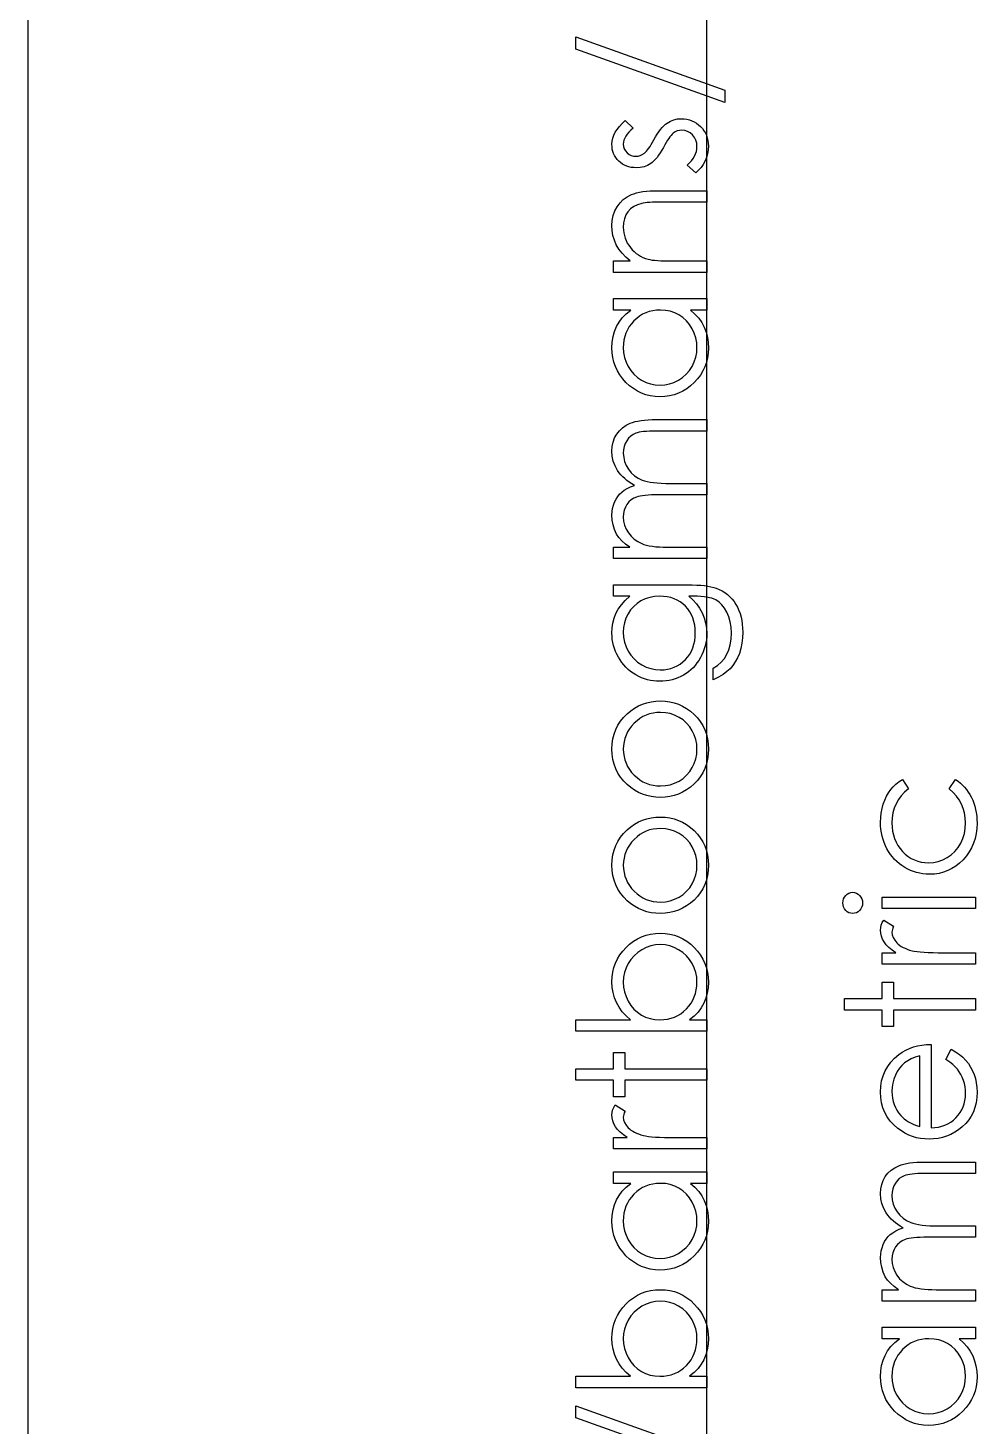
# Model space of a CAD drawing. Header units: millimetres. Extents: x -512 to -50, y 143 to 454.
# Drawn here: x -436.97 to -418.38, y 196.8 to 224.2 of the extents above; entities that cross this region are included whole.
import ezdxf

# ---------------------------------------------------------------- set-up
doc = ezdxf.new("R2010")
doc.units = ezdxf.units.MM

msp = doc.modelspace()

# ---------------------------------------------------------------- linework, layer by layer
at = {"color": 7, "linetype": 'Continuous', "lineweight": 25}
msp.add_line((-436.971, 335.946), (-436.971, 142.946), dxfattribs=at)
at = {"color": 7, "linetype": 'Continuous'}
msp.add_line((-423.672, 164.056), (-423.672, 293.248), dxfattribs=at)
at = {"color": 7, "linetype": 'Continuous', "flags": 128}
for points in [[(-426.236, 224.024), (-423.32, 222.978), (-423.32, 222.978), (-423.32, 222.742), (-423.32, 222.742), (-426.236, 223.787), (-426.236, 223.787), (-426.236, 224.024)], [(-425.271, 222.389), (-425.114, 222.237), (-425.114, 222.237), (-425.16, 222.197), (-425.199, 222.157), (-425.232, 222.117), (-425.259, 222.078), (-425.28, 222.038), (-425.295, 221.999), (-425.304, 221.96), (-425.307, 221.921), (-425.307, 221.921), (-425.302, 221.874), (-425.288, 221.831), (-425.265, 221.79), (-425.233, 221.754), (-425.195, 221.723), (-425.153, 221.701), (-425.108, 221.688), (-425.061, 221.684), (-425.061, 221.684), (-425.018, 221.688), (-424.976, 221.699), (-424.935, 221.719), (-424.895, 221.746), (-424.895, 221.746), (-424.875, 221.764), (-424.853, 221.786), (-424.831, 221.812), (-424.808, 221.842), (-424.784, 221.877), (-424.759, 221.916), (-424.733, 221.959), (-424.707, 222.007), (-424.707, 222.007), (-424.674, 222.065), (-424.641, 222.118), (-424.609, 222.167), (-424.576, 222.21), (-424.545, 222.249), (-424.513, 222.283), (-424.481, 222.312), (-424.45, 222.336), (-424.45, 222.336), (-424.386, 222.373), (-424.317, 222.4), (-424.245, 222.416), (-424.168, 222.421), (-424.168, 222.421), (-424.114, 222.419), (-424.062, 222.412), (-424.012, 222.4), (-423.964, 222.383), (-423.918, 222.361), (-423.874, 222.335), (-423.833, 222.304), (-423.794, 222.268), (-423.758, 222.228), (-423.727, 222.187), (-423.7, 222.143), (-423.679, 222.096), (-423.662, 222.047), (-423.65, 221.995), (-423.643, 221.942), (-423.64, 221.886), (-423.64, 221.886), (-423.644, 221.81), (-423.657, 221.736), (-423.677, 221.664), (-423.706, 221.594), (-423.742, 221.527), (-423.784, 221.467), (-423.833, 221.412), (-423.887, 221.363), (-423.887, 221.363), (-424.057, 221.512), (-424.057, 221.512), (-424.012, 221.555), (-423.973, 221.599), (-423.94, 221.643), (-423.913, 221.688), (-423.892, 221.733), (-423.876, 221.78), (-423.867, 221.827), (-423.864, 221.874), (-423.864, 221.874), (-423.87, 221.939), (-423.886, 221.998), (-423.914, 222.053), (-423.952, 222.103), (-423.998, 222.144), (-424.047, 222.173), (-424.101, 222.191), (-424.158, 222.197), (-424.158, 222.197), (-424.206, 222.193), (-424.251, 222.181), (-424.293, 222.162), (-424.333, 222.135), (-424.333, 222.135), (-424.352, 222.118), (-424.372, 222.095), (-424.394, 222.068), (-424.417, 222.035), (-424.441, 221.998), (-424.466, 221.956), (-424.493, 221.91), (-424.521, 221.858), (-424.521, 221.858), (-424.553, 221.803), (-424.584, 221.752), (-424.616, 221.705), (-424.647, 221.663), (-424.678, 221.626), (-424.709, 221.594), (-424.74, 221.566), (-424.77, 221.543), (-424.77, 221.543), (-424.834, 221.507), (-424.902, 221.481), (-424.975, 221.465), (-425.052, 221.46), (-425.052, 221.46), (-425.102, 221.462), (-425.151, 221.468), (-425.197, 221.478), (-425.241, 221.492), (-425.283, 221.511), (-425.322, 221.533), (-425.36, 221.56), (-425.395, 221.59), (-425.427, 221.624), (-425.455, 221.66), (-425.478, 221.698), (-425.497, 221.738), (-425.512, 221.781), (-425.523, 221.826), (-425.529, 221.872), (-425.531, 221.921), (-425.531, 221.921), (-425.527, 221.979), (-425.515, 222.037), (-425.495, 222.096), (-425.466, 222.155), (-425.429, 222.213), (-425.385, 222.271), (-425.332, 222.33), (-425.271, 222.389)], [(-425.499, 219.408), (-425.499, 219.633), (-425.499, 219.633), (-425.17, 219.633), (-425.17, 219.633), (-425.258, 219.706), (-425.333, 219.783), (-425.395, 219.864), (-425.445, 219.95), (-425.483, 220.038), (-425.51, 220.131), (-425.526, 220.228), (-425.531, 220.328), (-425.531, 220.328), (-425.525, 220.429), (-425.505, 220.524), (-425.473, 220.613), (-425.428, 220.696), (-425.372, 220.771), (-425.307, 220.837), (-425.233, 220.891), (-425.15, 220.934), (-425.103, 220.952), (-425.05, 220.968), (-424.991, 220.981), (-424.926, 220.992), (-424.855, 221), (-424.778, 221.006), (-424.694, 221.01), (-424.605, 221.011), (-424.605, 221.011), (-423.672, 221.011), (-423.672, 221.011), (-423.672, 220.786), (-423.672, 220.786), (-424.532, 220.786), (-424.532, 220.786), (-424.606, 220.786), (-424.674, 220.785), (-424.736, 220.783), (-424.791, 220.78), (-424.84, 220.776), (-424.882, 220.771), (-424.918, 220.766), (-424.947, 220.76), (-424.947, 220.76), (-425.031, 220.734), (-425.104, 220.699), (-425.166, 220.654), (-425.217, 220.599), (-425.256, 220.535), (-425.284, 220.462), (-425.301, 220.38), (-425.307, 220.289), (-425.307, 220.289), (-425.305, 220.235), (-425.298, 220.182), (-425.287, 220.13), (-425.272, 220.081), (-425.252, 220.032), (-425.229, 219.985), (-425.2, 219.94), (-425.168, 219.896), (-425.131, 219.854), (-425.094, 219.816), (-425.054, 219.782), (-425.012, 219.752), (-424.968, 219.725), (-424.922, 219.702), (-424.873, 219.683), (-424.823, 219.667), (-424.823, 219.667), (-424.786, 219.659), (-424.742, 219.652), (-424.691, 219.646), (-424.633, 219.641), (-424.569, 219.638), (-424.497, 219.635), (-424.418, 219.633), (-424.333, 219.633), (-424.333, 219.633), (-423.672, 219.633), (-423.672, 219.633), (-423.672, 219.408), (-423.672, 219.408), (-425.499, 219.408)], [(-425.499, 218.895), (-423.672, 218.895), (-423.672, 218.895), (-423.672, 218.671), (-423.672, 218.671), (-423.988, 218.671), (-423.988, 218.671), (-423.904, 218.593), (-423.831, 218.512), (-423.772, 218.425), (-423.724, 218.334), (-423.687, 218.238), (-423.661, 218.138), (-423.645, 218.034), (-423.64, 217.925), (-423.64, 217.925), (-423.645, 217.828), (-423.658, 217.735), (-423.679, 217.645), (-423.709, 217.559), (-423.748, 217.477), (-423.796, 217.398), (-423.852, 217.323), (-423.917, 217.251), (-423.988, 217.186), (-424.063, 217.129), (-424.141, 217.082), (-424.224, 217.042), (-424.31, 217.011), (-424.4, 216.99), (-424.493, 216.977), (-424.591, 216.972), (-424.591, 216.972), (-424.686, 216.977), (-424.778, 216.99), (-424.866, 217.012), (-424.951, 217.043), (-425.032, 217.083), (-425.11, 217.131), (-425.185, 217.188), (-425.255, 217.254), (-425.32, 217.326), (-425.376, 217.402), (-425.423, 217.481), (-425.462, 217.564), (-425.493, 217.651), (-425.514, 217.741), (-425.527, 217.835), (-425.531, 217.932), (-425.531, 217.932), (-425.526, 218.044), (-425.509, 218.15), (-425.481, 218.25), (-425.442, 218.346), (-425.391, 218.435), (-425.328, 218.52), (-425.251, 218.598), (-425.161, 218.671), (-425.161, 218.671), (-425.499, 218.671), (-425.499, 218.671), (-425.499, 218.895)], [(-425.307, 217.935), (-425.301, 217.837), (-425.283, 217.743), (-425.254, 217.652), (-425.213, 217.566), (-425.161, 217.486), (-425.099, 217.414), (-425.028, 217.351), (-424.948, 217.296), (-424.862, 217.253), (-424.773, 217.222), (-424.682, 217.203), (-424.588, 217.197), (-424.588, 217.197), (-424.495, 217.203), (-424.404, 217.222), (-424.315, 217.253), (-424.228, 217.297), (-424.147, 217.352), (-424.075, 217.416), (-424.013, 217.488), (-423.96, 217.568), (-423.918, 217.655), (-423.888, 217.745), (-423.87, 217.837), (-423.864, 217.933), (-423.864, 217.933), (-423.87, 218.03), (-423.888, 218.125), (-423.918, 218.216), (-423.96, 218.305), (-424.011, 218.388), (-424.071, 218.461), (-424.139, 218.523), (-424.217, 218.576), (-424.3, 218.617), (-424.389, 218.648), (-424.482, 218.665), (-424.582, 218.671), (-424.582, 218.671), (-424.657, 218.668), (-424.73, 218.658), (-424.799, 218.641), (-424.866, 218.618), (-424.929, 218.588), (-424.989, 218.551), (-425.045, 218.508), (-425.099, 218.458), (-425.148, 218.404), (-425.19, 218.346), (-425.226, 218.285), (-425.255, 218.221), (-425.278, 218.154), (-425.294, 218.084), (-425.304, 218.011), (-425.307, 217.935)], [(-425.499, 213.799), (-425.499, 214.024), (-425.499, 214.024), (-425.182, 214.024), (-425.182, 214.024), (-425.264, 214.086), (-425.334, 214.149), (-425.392, 214.212), (-425.438, 214.277), (-425.438, 214.277), (-425.479, 214.368), (-425.508, 214.461), (-425.525, 214.556), (-425.531, 214.654), (-425.531, 214.654), (-425.528, 214.72), (-425.518, 214.784), (-425.502, 214.846), (-425.479, 214.907), (-425.45, 214.965), (-425.417, 215.016), (-425.38, 215.063), (-425.339, 215.103), (-425.291, 215.14), (-425.233, 215.174), (-425.167, 215.206), (-425.09, 215.235), (-425.09, 215.235), (-425.143, 215.265), (-425.192, 215.297), (-425.238, 215.331), (-425.28, 215.367), (-425.32, 215.404), (-425.356, 215.443), (-425.389, 215.484), (-425.419, 215.528), (-425.468, 215.617), (-425.503, 215.71), (-425.524, 215.805), (-425.531, 215.905), (-425.531, 215.905), (-425.525, 215.997), (-425.508, 216.083), (-425.478, 216.164), (-425.436, 216.239), (-425.384, 216.306), (-425.323, 216.365), (-425.252, 216.414), (-425.172, 216.454), (-425.126, 216.47), (-425.076, 216.484), (-425.02, 216.496), (-424.959, 216.506), (-424.893, 216.514), (-424.821, 216.519), (-424.744, 216.523), (-424.662, 216.524), (-424.662, 216.524), (-423.672, 216.524), (-423.672, 216.524), (-423.672, 216.299), (-423.672, 216.299), (-424.663, 216.299), (-424.663, 216.299), (-424.733, 216.299), (-424.797, 216.297), (-424.856, 216.293), (-424.909, 216.289), (-424.957, 216.283), (-424.998, 216.275), (-425.034, 216.267), (-425.064, 216.257), (-425.116, 216.232), (-425.163, 216.199), (-425.204, 216.159), (-425.24, 216.111), (-425.269, 216.058), (-425.29, 215.999), (-425.303, 215.935), (-425.307, 215.866), (-425.307, 215.866), (-425.3, 215.781), (-425.282, 215.701), (-425.25, 215.623), (-425.207, 215.55), (-425.153, 215.482), (-425.09, 215.425), (-425.019, 215.378), (-424.94, 215.34), (-424.895, 215.324), (-424.843, 215.311), (-424.783, 215.3), (-424.717, 215.29), (-424.644, 215.283), (-424.564, 215.278), (-424.477, 215.275), (-424.383, 215.274), (-424.383, 215.274), (-423.672, 215.274), (-423.672, 215.274), (-423.672, 215.049), (-423.672, 215.049), (-424.601, 215.049), (-424.601, 215.049), (-424.68, 215.049), (-424.752, 215.047), (-424.818, 215.043), (-424.877, 215.039), (-424.93, 215.033), (-424.975, 215.026), (-425.015, 215.017), (-425.047, 215.007), (-425.103, 214.983), (-425.154, 214.95), (-425.198, 214.91), (-425.236, 214.861), (-425.267, 214.807), (-425.289, 214.748), (-425.302, 214.684), (-425.307, 214.615), (-425.307, 214.615), (-425.301, 214.533), (-425.282, 214.455), (-425.252, 214.379), (-425.209, 214.306), (-425.156, 214.238), (-425.094, 214.18), (-425.025, 214.132), (-424.947, 214.093), (-424.903, 214.077), (-424.853, 214.063), (-424.798, 214.051), (-424.737, 214.041), (-424.672, 214.033), (-424.6, 214.028), (-424.524, 214.025), (-424.441, 214.024), (-424.441, 214.024), (-423.672, 214.024), (-423.672, 214.024), (-423.672, 213.799), (-423.672, 213.799), (-425.499, 213.799)], [(-425.499, 213.062), (-425.499, 213.286), (-425.499, 213.286), (-424.049, 213.286), (-424.049, 213.286), (-423.957, 213.285), (-423.87, 213.282), (-423.791, 213.277), (-423.718, 213.27), (-423.651, 213.26), (-423.591, 213.249), (-423.536, 213.235), (-423.489, 213.22), (-423.489, 213.22), (-423.428, 213.195), (-423.371, 213.166), (-423.317, 213.133), (-423.267, 213.095), (-423.22, 213.053), (-423.177, 213.008), (-423.138, 212.957), (-423.103, 212.903), (-423.071, 212.845), (-423.043, 212.785), (-423.02, 212.721), (-423.001, 212.654), (-422.986, 212.585), (-422.976, 212.513), (-422.969, 212.438), (-422.967, 212.36), (-422.967, 212.36), (-422.971, 212.247), (-422.984, 212.14), (-423.005, 212.038), (-423.034, 211.943), (-423.071, 211.855), (-423.113, 211.775), (-423.16, 211.704), (-423.214, 211.642), (-423.277, 211.585), (-423.353, 211.53), (-423.442, 211.478), (-423.544, 211.427), (-423.544, 211.427), (-423.544, 211.652), (-423.544, 211.652), (-423.46, 211.708), (-423.388, 211.773), (-423.327, 211.845), (-423.278, 211.925), (-423.24, 212.013), (-423.213, 212.112), (-423.197, 212.22), (-423.191, 212.339), (-423.191, 212.339), (-423.197, 212.456), (-423.213, 212.564), (-423.24, 212.662), (-423.278, 212.751), (-423.324, 212.829), (-423.375, 212.895), (-423.432, 212.948), (-423.495, 212.99), (-423.53, 213.008), (-423.571, 213.022), (-423.617, 213.034), (-423.668, 213.044), (-423.725, 213.052), (-423.787, 213.058), (-423.855, 213.061), (-423.928, 213.062), (-423.928, 213.062), (-424.022, 213.062), (-424.022, 213.062), (-423.943, 212.992), (-423.872, 212.915), (-423.813, 212.83), (-423.763, 212.738), (-423.723, 212.641), (-423.695, 212.541), (-423.678, 212.438), (-423.672, 212.332), (-423.672, 212.332), (-423.674, 212.269), (-423.68, 212.208), (-423.69, 212.147), (-423.703, 212.088), (-423.721, 212.029), (-423.742, 211.971), (-423.767, 211.914), (-423.796, 211.859), (-423.829, 211.805), (-423.864, 211.755), (-423.902, 211.707), (-423.942, 211.662), (-423.985, 211.621), (-424.031, 211.583), (-424.079, 211.548), (-424.13, 211.516), (-424.183, 211.488), (-424.238, 211.464), (-424.294, 211.443), (-424.351, 211.425), (-424.409, 211.412), (-424.468, 211.403), (-424.53, 211.397), (-424.592, 211.395), (-424.592, 211.395), (-424.654, 211.397), (-424.715, 211.403), (-424.775, 211.413), (-424.835, 211.427), (-424.893, 211.445), (-424.95, 211.466), (-425.005, 211.492), (-425.06, 211.521), (-425.113, 211.554), (-425.164, 211.59), (-425.211, 211.629), (-425.255, 211.671), (-425.297, 211.716), (-425.335, 211.765), (-425.371, 211.816), (-425.404, 211.87), (-425.434, 211.926), (-425.46, 211.982), (-425.482, 212.04), (-425.5, 212.098), (-425.513, 212.157), (-425.523, 212.217), (-425.529, 212.278), (-425.531, 212.339), (-425.531, 212.339), (-425.526, 212.44), (-425.512, 212.537), (-425.488, 212.63), (-425.454, 212.721), (-425.407, 212.808), (-425.346, 212.895), (-425.27, 212.979), (-425.18, 213.062), (-425.18, 213.062), (-425.499, 213.062)], [(-425.307, 212.357), (-425.301, 212.259), (-425.283, 212.164), (-425.253, 212.074), (-425.212, 211.986), (-425.159, 211.905), (-425.097, 211.833), (-425.027, 211.771), (-424.947, 211.717), (-424.861, 211.674), (-424.771, 211.644), (-424.679, 211.626), (-424.583, 211.62), (-424.583, 211.62), (-424.51, 211.623), (-424.44, 211.632), (-424.374, 211.648), (-424.311, 211.67), (-424.251, 211.698), (-424.194, 211.733), (-424.141, 211.774), (-424.091, 211.821), (-424.045, 211.873), (-424.006, 211.929), (-423.973, 211.989), (-423.945, 212.052), (-423.924, 212.12), (-423.909, 212.191), (-423.9, 212.265), (-423.897, 212.343), (-423.897, 212.343), (-423.9, 212.423), (-423.909, 212.498), (-423.924, 212.569), (-423.945, 212.636), (-423.972, 212.699), (-424.005, 212.758), (-424.044, 212.814), (-424.089, 212.865), (-424.139, 212.911), (-424.193, 212.951), (-424.251, 212.985), (-424.312, 213.013), (-424.377, 213.035), (-424.446, 213.05), (-424.519, 213.059), (-424.596, 213.062), (-424.596, 213.062), (-424.695, 213.057), (-424.789, 213.04), (-424.878, 213.011), (-424.961, 212.971), (-425.037, 212.921), (-425.104, 212.862), (-425.164, 212.793), (-425.214, 212.715), (-425.255, 212.63), (-425.284, 212.542), (-425.301, 212.451), (-425.307, 212.357)], [(-425.531, 210.066), (-425.527, 210.169), (-425.512, 210.267), (-425.489, 210.36), (-425.456, 210.449), (-425.413, 210.534), (-425.362, 210.614), (-425.301, 210.689), (-425.23, 210.76), (-425.23, 210.76), (-425.16, 210.819), (-425.086, 210.87), (-425.01, 210.913), (-424.931, 210.948), (-424.848, 210.976), (-424.762, 210.995), (-424.673, 211.007), (-424.581, 211.011), (-424.581, 211.011), (-424.488, 211.007), (-424.398, 210.994), (-424.312, 210.974), (-424.228, 210.945), (-424.147, 210.908), (-424.069, 210.862), (-423.994, 210.809), (-423.922, 210.746), (-423.856, 210.678), (-423.799, 210.605), (-423.75, 210.527), (-423.711, 210.444), (-423.68, 210.357), (-423.658, 210.265), (-423.645, 210.168), (-423.64, 210.066), (-423.64, 210.066), (-423.645, 209.964), (-423.658, 209.867), (-423.68, 209.775), (-423.711, 209.687), (-423.75, 209.604), (-423.799, 209.526), (-423.856, 209.453), (-423.922, 209.384), (-423.994, 209.322), (-424.069, 209.269), (-424.147, 209.223), (-424.228, 209.186), (-424.312, 209.157), (-424.398, 209.136), (-424.488, 209.124), (-424.581, 209.12), (-424.581, 209.12), (-424.672, 209.124), (-424.761, 209.135), (-424.847, 209.155), (-424.929, 209.182), (-425.009, 209.217), (-425.085, 209.261), (-425.159, 209.312), (-425.229, 209.37), (-425.229, 209.37), (-425.3, 209.441), (-425.361, 209.517), (-425.413, 209.597), (-425.456, 209.682), (-425.489, 209.771), (-425.512, 209.865), (-425.527, 209.964), (-425.531, 210.066)], [(-425.307, 210.065), (-425.303, 209.993), (-425.293, 209.923), (-425.277, 209.855), (-425.254, 209.79), (-425.224, 209.728), (-425.187, 209.668), (-425.144, 209.611), (-425.094, 209.556), (-425.039, 209.507), (-424.982, 209.464), (-424.922, 209.427), (-424.859, 209.397), (-424.793, 209.374), (-424.724, 209.358), (-424.653, 209.348), (-424.579, 209.344), (-424.579, 209.344), (-424.483, 209.35), (-424.391, 209.368), (-424.302, 209.399), (-424.216, 209.441), (-424.137, 209.493), (-424.067, 209.555), (-424.007, 209.625), (-423.956, 209.703), (-423.916, 209.787), (-423.887, 209.876), (-423.87, 209.969), (-423.864, 210.065), (-423.864, 210.065), (-423.87, 210.162), (-423.887, 210.255), (-423.916, 210.343), (-423.956, 210.427), (-424.007, 210.506), (-424.067, 210.576), (-424.137, 210.637), (-424.216, 210.689), (-424.302, 210.732), (-424.391, 210.762), (-424.483, 210.78), (-424.579, 210.786), (-424.579, 210.786), (-424.653, 210.783), (-424.724, 210.773), (-424.793, 210.756), (-424.859, 210.733), (-424.922, 210.703), (-424.982, 210.666), (-425.039, 210.623), (-425.094, 210.573), (-425.144, 210.519), (-425.187, 210.461), (-425.224, 210.402), (-425.254, 210.34), (-425.277, 210.275), (-425.293, 210.208), (-425.303, 210.137), (-425.307, 210.065)], [(-419.84, 209.472), (-419.723, 209.285), (-419.723, 209.285), (-419.799, 209.221), (-419.864, 209.151), (-419.919, 209.077), (-419.964, 208.997), (-419.999, 208.91), (-420.024, 208.819), (-420.039, 208.722), (-420.044, 208.619), (-420.044, 208.619), (-420.04, 208.537), (-420.031, 208.458), (-420.014, 208.383), (-419.992, 208.312), (-419.962, 208.243), (-419.926, 208.179), (-419.884, 208.118), (-419.835, 208.06), (-419.782, 208.008), (-419.725, 207.963), (-419.666, 207.924), (-419.604, 207.893), (-419.539, 207.869), (-419.472, 207.852), (-419.401, 207.841), (-419.328, 207.838), (-419.328, 207.838), (-419.232, 207.844), (-419.139, 207.863), (-419.049, 207.895), (-418.962, 207.94), (-418.882, 207.996), (-418.81, 208.062), (-418.748, 208.136), (-418.696, 208.221), (-418.655, 208.313), (-418.625, 208.41), (-418.608, 208.513), (-418.602, 208.621), (-418.602, 208.621), (-418.607, 208.72), (-418.622, 208.815), (-418.647, 208.904), (-418.682, 208.99), (-418.727, 209.071), (-418.782, 209.146), (-418.847, 209.218), (-418.922, 209.285), (-418.922, 209.285), (-418.799, 209.472), (-418.799, 209.472), (-418.75, 209.438), (-418.704, 209.401), (-418.661, 209.361), (-418.621, 209.319), (-418.584, 209.274), (-418.549, 209.225), (-418.517, 209.174), (-418.488, 209.12), (-418.462, 209.064), (-418.439, 209.006), (-418.42, 208.947), (-418.405, 208.884), (-418.393, 208.821), (-418.384, 208.755), (-418.379, 208.687), (-418.377, 208.617), (-418.377, 208.617), (-418.381, 208.511), (-418.394, 208.41), (-418.415, 208.314), (-418.445, 208.221), (-418.483, 208.134), (-418.53, 208.051), (-418.585, 207.972), (-418.649, 207.899), (-418.718, 207.832), (-418.791, 207.774), (-418.869, 207.725), (-418.949, 207.685), (-419.033, 207.653), (-419.121, 207.631), (-419.213, 207.618), (-419.308, 207.613), (-419.308, 207.613), (-419.372, 207.615), (-419.436, 207.622), (-419.499, 207.632), (-419.56, 207.647), (-419.62, 207.665), (-419.679, 207.689), (-419.736, 207.716), (-419.793, 207.747), (-419.848, 207.782), (-419.899, 207.82), (-419.947, 207.861), (-419.992, 207.905), (-420.034, 207.952), (-420.073, 208.003), (-420.11, 208.057), (-420.143, 208.114), (-420.172, 208.173), (-420.198, 208.234), (-420.219, 208.296), (-420.237, 208.361), (-420.251, 208.427), (-420.26, 208.495), (-420.266, 208.564), (-420.268, 208.636), (-420.268, 208.636), (-420.265, 208.726), (-420.254, 208.814), (-420.237, 208.901), (-420.213, 208.986), (-420.183, 209.067), (-420.149, 209.142), (-420.111, 209.21), (-420.068, 209.273), (-420.02, 209.329), (-419.966, 209.381), (-419.906, 209.429), (-419.84, 209.472)], [(-425.531, 207.791), (-425.527, 207.893), (-425.512, 207.991), (-425.489, 208.085), (-425.456, 208.174), (-425.413, 208.258), (-425.362, 208.338), (-425.301, 208.414), (-425.23, 208.485), (-425.23, 208.485), (-425.16, 208.543), (-425.086, 208.594), (-425.01, 208.638), (-424.931, 208.673), (-424.848, 208.7), (-424.762, 208.72), (-424.673, 208.731), (-424.581, 208.735), (-424.581, 208.735), (-424.488, 208.731), (-424.398, 208.719), (-424.312, 208.698), (-424.228, 208.669), (-424.147, 208.632), (-424.069, 208.586), (-423.994, 208.533), (-423.922, 208.471), (-423.856, 208.402), (-423.799, 208.329), (-423.75, 208.251), (-423.711, 208.169), (-423.68, 208.081), (-423.658, 207.989), (-423.645, 207.892), (-423.64, 207.791), (-423.64, 207.791), (-423.645, 207.689), (-423.658, 207.591), (-423.68, 207.499), (-423.711, 207.412), (-423.75, 207.328), (-423.799, 207.25), (-423.856, 207.177), (-423.922, 207.109), (-423.994, 207.046), (-424.069, 206.993), (-424.147, 206.947), (-424.228, 206.91), (-424.312, 206.881), (-424.398, 206.861), (-424.488, 206.848), (-424.581, 206.844), (-424.581, 206.844), (-424.672, 206.848), (-424.761, 206.86), (-424.847, 206.879), (-424.929, 206.907), (-425.009, 206.942), (-425.085, 206.985), (-425.159, 207.036), (-425.229, 207.095), (-425.229, 207.095), (-425.3, 207.166), (-425.361, 207.241), (-425.413, 207.321), (-425.456, 207.407), (-425.489, 207.496), (-425.512, 207.589), (-425.527, 207.688), (-425.531, 207.791)], [(-425.307, 207.79), (-425.303, 207.717), (-425.293, 207.647), (-425.277, 207.579), (-425.254, 207.515), (-425.224, 207.452), (-425.187, 207.393), (-425.144, 207.335), (-425.094, 207.281), (-425.039, 207.231), (-424.982, 207.188), (-424.922, 207.152), (-424.859, 207.122), (-424.793, 207.099), (-424.724, 207.082), (-424.653, 207.072), (-424.579, 207.069), (-424.579, 207.069), (-424.483, 207.075), (-424.391, 207.093), (-424.302, 207.123), (-424.216, 207.165), (-424.137, 207.218), (-424.067, 207.279), (-424.007, 207.349), (-423.956, 207.427), (-423.916, 207.512), (-423.887, 207.6), (-423.87, 207.693), (-423.864, 207.79), (-423.864, 207.79), (-423.87, 207.886), (-423.887, 207.979), (-423.916, 208.067), (-423.956, 208.152), (-424.007, 208.23), (-424.067, 208.3), (-424.137, 208.361), (-424.216, 208.414), (-424.302, 208.456), (-424.391, 208.487), (-424.483, 208.505), (-424.579, 208.511), (-424.579, 208.511), (-424.653, 208.507), (-424.724, 208.497), (-424.793, 208.481), (-424.859, 208.458), (-424.922, 208.428), (-424.982, 208.391), (-425.039, 208.348), (-425.094, 208.297), (-425.144, 208.243), (-425.187, 208.186), (-425.224, 208.126), (-425.254, 208.064), (-425.277, 207.999), (-425.293, 207.932), (-425.303, 207.862), (-425.307, 207.79)], [(-421.005, 207.051), (-421.002, 207.093), (-420.991, 207.132), (-420.973, 207.167), (-420.949, 207.199), (-420.919, 207.226), (-420.886, 207.245), (-420.851, 207.257), (-420.812, 207.261), (-420.812, 207.261), (-420.775, 207.257), (-420.74, 207.245), (-420.707, 207.226), (-420.677, 207.199), (-420.653, 207.167), (-420.635, 207.132), (-420.624, 207.093), (-420.621, 207.051), (-420.621, 207.051), (-420.624, 207.01), (-420.635, 206.973), (-420.653, 206.937), (-420.677, 206.905), (-420.707, 206.879), (-420.74, 206.86), (-420.775, 206.848), (-420.812, 206.844), (-420.812, 206.844), (-420.851, 206.848), (-420.886, 206.86), (-420.919, 206.879), (-420.949, 206.905), (-420.973, 206.937), (-420.991, 206.973), (-421.002, 207.01), (-421.005, 207.051)], [(-420.236, 206.94), (-420.236, 207.165), (-420.236, 207.165), (-418.409, 207.165), (-418.409, 207.165), (-418.409, 206.94), (-418.409, 206.94), (-420.236, 206.94)], [(-420.236, 205.851), (-420.236, 206.075), (-420.236, 206.075), (-419.967, 206.075), (-419.967, 206.075), (-420.041, 206.126), (-420.105, 206.179), (-420.157, 206.232), (-420.198, 206.287), (-420.229, 206.344), (-420.251, 206.402), (-420.264, 206.461), (-420.268, 206.521), (-420.268, 206.521), (-420.264, 206.567), (-420.253, 206.615), (-420.233, 206.665), (-420.206, 206.716), (-420.206, 206.716), (-420.011, 206.593), (-420.011, 206.593), (-420.025, 206.56), (-420.036, 206.53), (-420.042, 206.503), (-420.044, 206.478), (-420.044, 206.478), (-420.038, 206.424), (-420.02, 206.371), (-419.99, 206.32), (-419.948, 206.269), (-419.923, 206.244), (-419.894, 206.221), (-419.861, 206.2), (-419.826, 206.18), (-419.787, 206.162), (-419.744, 206.145), (-419.699, 206.129), (-419.65, 206.115), (-419.65, 206.115), (-419.607, 206.105), (-419.553, 206.097), (-419.49, 206.09), (-419.416, 206.085), (-419.333, 206.08), (-419.239, 206.077), (-419.136, 206.075), (-419.023, 206.075), (-419.023, 206.075), (-418.409, 206.075), (-418.409, 206.075), (-418.409, 205.851), (-418.409, 205.851), (-420.236, 205.851)], [(-423.672, 204.536), (-426.236, 204.536), (-426.236, 204.536), (-426.236, 204.761), (-426.236, 204.761), (-425.168, 204.761), (-425.168, 204.761), (-425.253, 204.838), (-425.327, 204.92), (-425.389, 205.007), (-425.44, 205.097), (-425.48, 205.193), (-425.509, 205.293), (-425.526, 205.397), (-425.531, 205.506), (-425.531, 205.506), (-425.527, 205.603), (-425.514, 205.696), (-425.492, 205.786), (-425.462, 205.872), (-425.423, 205.954), (-425.375, 206.033), (-425.319, 206.108), (-425.254, 206.18), (-425.183, 206.246), (-425.108, 206.302), (-425.03, 206.35), (-424.948, 206.39), (-424.862, 206.42), (-424.772, 206.442), (-424.679, 206.455), (-424.582, 206.46), (-424.582, 206.46), (-424.486, 206.455), (-424.394, 206.442), (-424.306, 206.42), (-424.221, 206.389), (-424.139, 206.349), (-424.061, 206.301), (-423.987, 206.244), (-423.916, 206.178), (-423.851, 206.105), (-423.795, 206.029), (-423.748, 205.95), (-423.709, 205.867), (-423.679, 205.78), (-423.657, 205.69), (-423.645, 205.596), (-423.64, 205.499), (-423.64, 205.499), (-423.646, 205.388), (-423.662, 205.282), (-423.69, 205.182), (-423.729, 205.087), (-423.779, 204.997), (-423.843, 204.913), (-423.92, 204.834), (-424.01, 204.761), (-424.01, 204.761), (-423.672, 204.761), (-423.672, 204.761), (-423.672, 204.536)], [(-423.864, 205.497), (-423.87, 205.595), (-423.888, 205.689), (-423.918, 205.779), (-423.959, 205.866), (-424.01, 205.946), (-424.072, 206.018), (-424.142, 206.081), (-424.223, 206.135), (-424.309, 206.179), (-424.398, 206.21), (-424.488, 206.229), (-424.582, 206.235), (-424.582, 206.235), (-424.676, 206.229), (-424.767, 206.21), (-424.857, 206.178), (-424.944, 206.134), (-425.025, 206.079), (-425.096, 206.016), (-425.159, 205.944), (-425.211, 205.864), (-425.253, 205.777), (-425.283, 205.688), (-425.301, 205.596), (-425.307, 205.501), (-425.307, 205.501), (-425.301, 205.403), (-425.283, 205.309), (-425.253, 205.217), (-425.211, 205.127), (-425.159, 205.044), (-425.099, 204.971), (-425.03, 204.908), (-424.954, 204.855), (-424.87, 204.814), (-424.781, 204.784), (-424.688, 204.767), (-424.589, 204.761), (-424.589, 204.761), (-424.513, 204.764), (-424.441, 204.774), (-424.371, 204.791), (-424.305, 204.814), (-424.242, 204.844), (-424.182, 204.881), (-424.126, 204.924), (-424.072, 204.973), (-424.024, 205.028), (-423.981, 205.086), (-423.946, 205.146), (-423.917, 205.211), (-423.894, 205.278), (-423.877, 205.348), (-423.867, 205.421), (-423.864, 205.497)], [(-420.973, 204.953), (-420.973, 205.177), (-420.973, 205.177), (-420.236, 205.177), (-420.236, 205.177), (-420.236, 205.498), (-420.236, 205.498), (-420.012, 205.498), (-420.012, 205.498), (-420.012, 205.177), (-420.012, 205.177), (-418.409, 205.177), (-418.409, 205.177), (-418.409, 204.953), (-418.409, 204.953), (-420.012, 204.953), (-420.012, 204.953), (-420.012, 204.633), (-420.012, 204.633), (-420.236, 204.633), (-420.236, 204.633), (-420.236, 204.953), (-420.236, 204.953), (-420.973, 204.953)], [(-418.986, 203.985), (-418.882, 204.184), (-418.882, 204.184), (-418.798, 204.135), (-418.723, 204.082), (-418.656, 204.026), (-418.598, 203.966), (-418.547, 203.902), (-418.503, 203.835), (-418.465, 203.764), (-418.434, 203.689), (-418.409, 203.609), (-418.391, 203.524), (-418.381, 203.435), (-418.377, 203.34), (-418.377, 203.34), (-418.382, 203.235), (-418.395, 203.136), (-418.418, 203.043), (-418.449, 202.955), (-418.49, 202.874), (-418.54, 202.798), (-418.598, 202.728), (-418.666, 202.664), (-418.739, 202.607), (-418.814, 202.558), (-418.893, 202.516), (-418.973, 202.482), (-419.056, 202.455), (-419.141, 202.436), (-419.228, 202.425), (-419.318, 202.421), (-419.318, 202.421), (-419.402, 202.425), (-419.484, 202.434), (-419.564, 202.451), (-419.641, 202.474), (-419.716, 202.503), (-419.789, 202.539), (-419.86, 202.582), (-419.928, 202.631), (-419.928, 202.631), (-420.007, 202.701), (-420.076, 202.776), (-420.135, 202.857), (-420.183, 202.943), (-420.22, 203.036), (-420.247, 203.133), (-420.263, 203.236), (-420.268, 203.346), (-420.268, 203.346), (-420.263, 203.458), (-420.246, 203.564), (-420.218, 203.665), (-420.178, 203.76), (-420.128, 203.849), (-420.066, 203.932), (-419.993, 204.01), (-419.909, 204.081), (-419.909, 204.081), (-419.843, 204.127), (-419.774, 204.167), (-419.7, 204.201), (-419.623, 204.228), (-419.542, 204.251), (-419.457, 204.267), (-419.368, 204.276), (-419.275, 204.28), (-419.275, 204.28), (-419.275, 202.645), (-419.275, 202.645), (-419.203, 202.65), (-419.133, 202.66), (-419.068, 202.676), (-419.006, 202.698), (-418.947, 202.725), (-418.892, 202.758), (-418.84, 202.797), (-418.79, 202.842), (-418.746, 202.891), (-418.708, 202.942), (-418.675, 202.997), (-418.649, 203.055), (-418.628, 203.115), (-418.614, 203.178), (-418.605, 203.243), (-418.602, 203.312), (-418.602, 203.312), (-418.604, 203.379), (-418.612, 203.445), (-418.626, 203.51), (-418.645, 203.574), (-418.668, 203.636), (-418.694, 203.692), (-418.724, 203.744), (-418.758, 203.791), (-418.798, 203.836), (-418.85, 203.884), (-418.913, 203.934), (-418.986, 203.985)], [(-426.236, 203.575), (-426.236, 203.799), (-426.236, 203.799), (-425.499, 203.799), (-425.499, 203.799), (-425.499, 204.12), (-425.499, 204.12), (-425.275, 204.12), (-425.275, 204.12), (-425.275, 203.799), (-425.275, 203.799), (-423.672, 203.799), (-423.672, 203.799), (-423.672, 203.575), (-423.672, 203.575), (-425.275, 203.575), (-425.275, 203.575), (-425.275, 203.254), (-425.275, 203.254), (-425.499, 203.254), (-425.499, 203.254), (-425.499, 203.575), (-425.499, 203.575), (-426.236, 203.575)], [(-419.499, 204.056), (-419.588, 204.029), (-419.666, 203.997), (-419.736, 203.959), (-419.797, 203.916), (-419.85, 203.867), (-419.897, 203.81), (-419.939, 203.746), (-419.976, 203.674), (-420.005, 203.598), (-420.027, 203.519), (-420.039, 203.439), (-420.044, 203.357), (-420.044, 203.357), (-420.041, 203.29), (-420.033, 203.225), (-420.02, 203.162), (-420.001, 203.103), (-419.977, 203.045), (-419.948, 202.989), (-419.913, 202.937), (-419.873, 202.886), (-419.873, 202.886), (-419.84, 202.851), (-419.803, 202.819), (-419.762, 202.788), (-419.717, 202.76), (-419.668, 202.734), (-419.616, 202.71), (-419.56, 202.689), (-419.499, 202.669), (-419.499, 202.669), (-419.499, 204.056)], [(-425.499, 202.229), (-425.499, 202.453), (-425.499, 202.453), (-425.23, 202.453), (-425.23, 202.453), (-425.304, 202.504), (-425.367, 202.557), (-425.419, 202.61), (-425.461, 202.665), (-425.492, 202.722), (-425.514, 202.78), (-425.527, 202.839), (-425.531, 202.899), (-425.531, 202.899), (-425.527, 202.945), (-425.516, 202.993), (-425.496, 203.043), (-425.469, 203.094), (-425.469, 203.094), (-425.274, 202.971), (-425.274, 202.971), (-425.288, 202.938), (-425.299, 202.908), (-425.305, 202.881), (-425.307, 202.856), (-425.307, 202.856), (-425.301, 202.803), (-425.283, 202.75), (-425.253, 202.698), (-425.211, 202.647), (-425.186, 202.622), (-425.157, 202.599), (-425.124, 202.578), (-425.088, 202.558), (-425.05, 202.54), (-425.007, 202.523), (-424.962, 202.507), (-424.913, 202.493), (-424.913, 202.493), (-424.87, 202.484), (-424.815, 202.476), (-424.752, 202.469), (-424.679, 202.463), (-424.596, 202.459), (-424.502, 202.456), (-424.399, 202.454), (-424.286, 202.453), (-424.286, 202.453), (-423.672, 202.453), (-423.672, 202.453), (-423.672, 202.229), (-423.672, 202.229), (-425.499, 202.229)], [(-420.236, 199.248), (-420.236, 199.472), (-420.236, 199.472), (-419.919, 199.472), (-419.919, 199.472), (-420.001, 199.534), (-420.071, 199.598), (-420.129, 199.661), (-420.176, 199.726), (-420.176, 199.726), (-420.216, 199.816), (-420.245, 199.91), (-420.262, 200.005), (-420.268, 200.102), (-420.268, 200.102), (-420.265, 200.168), (-420.255, 200.233), (-420.239, 200.295), (-420.216, 200.356), (-420.187, 200.413), (-420.155, 200.465), (-420.118, 200.512), (-420.076, 200.552), (-420.028, 200.589), (-419.97, 200.623), (-419.904, 200.655), (-419.827, 200.684), (-419.827, 200.684), (-419.88, 200.714), (-419.929, 200.746), (-419.975, 200.78), (-420.017, 200.816), (-420.057, 200.853), (-420.094, 200.892), (-420.127, 200.933), (-420.156, 200.976), (-420.205, 201.065), (-420.24, 201.159), (-420.261, 201.254), (-420.268, 201.354), (-420.268, 201.354), (-420.262, 201.446), (-420.245, 201.532), (-420.215, 201.612), (-420.174, 201.687), (-420.122, 201.755), (-420.06, 201.814), (-419.989, 201.863), (-419.909, 201.902), (-419.864, 201.919), (-419.813, 201.933), (-419.757, 201.945), (-419.696, 201.955), (-419.63, 201.962), (-419.558, 201.968), (-419.481, 201.971), (-419.399, 201.972), (-419.399, 201.972), (-418.409, 201.972), (-418.409, 201.972), (-418.409, 201.748), (-418.409, 201.748), (-419.4, 201.748), (-419.4, 201.748), (-419.47, 201.748), (-419.535, 201.746), (-419.593, 201.742), (-419.646, 201.737), (-419.694, 201.731), (-419.735, 201.724), (-419.772, 201.715), (-419.802, 201.705), (-419.854, 201.68), (-419.9, 201.648), (-419.941, 201.608), (-419.977, 201.56), (-420.006, 201.507), (-420.027, 201.448), (-420.04, 201.384), (-420.044, 201.315), (-420.044, 201.315), (-420.037, 201.23), (-420.019, 201.15), (-419.987, 201.072), (-419.944, 200.998), (-419.89, 200.931), (-419.827, 200.874), (-419.756, 200.827), (-419.677, 200.788), (-419.632, 200.773), (-419.58, 200.759), (-419.521, 200.748), (-419.454, 200.739), (-419.381, 200.732), (-419.301, 200.726), (-419.214, 200.723), (-419.12, 200.722), (-419.12, 200.722), (-418.409, 200.722), (-418.409, 200.722), (-418.409, 200.498), (-418.409, 200.498), (-419.338, 200.498), (-419.338, 200.498), (-419.417, 200.498), (-419.49, 200.496), (-419.555, 200.492), (-419.614, 200.487), (-419.667, 200.481), (-419.712, 200.474), (-419.752, 200.466), (-419.785, 200.456), (-419.841, 200.431), (-419.891, 200.399), (-419.935, 200.358), (-419.973, 200.31), (-420.004, 200.256), (-420.026, 200.197), (-420.039, 200.132), (-420.044, 200.063), (-420.044, 200.063), (-420.038, 199.982), (-420.019, 199.904), (-419.989, 199.827), (-419.946, 199.754), (-419.893, 199.687), (-419.832, 199.629), (-419.762, 199.581), (-419.684, 199.541), (-419.64, 199.525), (-419.59, 199.511), (-419.535, 199.499), (-419.475, 199.49), (-419.409, 199.482), (-419.337, 199.477), (-419.261, 199.473), (-419.178, 199.472), (-419.178, 199.472), (-418.409, 199.472), (-418.409, 199.472), (-418.409, 199.248), (-418.409, 199.248), (-420.236, 199.248)], [(-425.499, 201.78), (-423.672, 201.78), (-423.672, 201.78), (-423.672, 201.556), (-423.672, 201.556), (-423.988, 201.556), (-423.988, 201.556), (-423.904, 201.478), (-423.831, 201.396), (-423.772, 201.309), (-423.724, 201.218), (-423.687, 201.123), (-423.661, 201.023), (-423.645, 200.918), (-423.64, 200.81), (-423.64, 200.81), (-423.645, 200.713), (-423.658, 200.62), (-423.679, 200.53), (-423.709, 200.444), (-423.748, 200.362), (-423.796, 200.283), (-423.852, 200.208), (-423.917, 200.136), (-423.988, 200.07), (-424.063, 200.014), (-424.141, 199.966), (-424.224, 199.927), (-424.31, 199.896), (-424.4, 199.875), (-424.493, 199.861), (-424.591, 199.857), (-424.591, 199.857), (-424.686, 199.861), (-424.778, 199.875), (-424.866, 199.897), (-424.951, 199.928), (-425.032, 199.967), (-425.11, 200.015), (-425.185, 200.072), (-425.255, 200.138), (-425.32, 200.211), (-425.376, 200.287), (-425.423, 200.366), (-425.462, 200.449), (-425.493, 200.536), (-425.514, 200.626), (-425.527, 200.719), (-425.531, 200.817), (-425.531, 200.817), (-425.526, 200.928), (-425.509, 201.034), (-425.481, 201.135), (-425.442, 201.23), (-425.391, 201.32), (-425.328, 201.404), (-425.251, 201.483), (-425.161, 201.556), (-425.161, 201.556), (-425.499, 201.556), (-425.499, 201.556), (-425.499, 201.78)], [(-425.307, 200.82), (-425.301, 200.721), (-425.283, 200.627), (-425.254, 200.537), (-425.213, 200.45), (-425.161, 200.37), (-425.099, 200.299), (-425.028, 200.236), (-424.948, 200.181), (-424.862, 200.137), (-424.773, 200.106), (-424.682, 200.087), (-424.588, 200.081), (-424.588, 200.081), (-424.495, 200.088), (-424.404, 200.106), (-424.315, 200.138), (-424.228, 200.182), (-424.147, 200.237), (-424.075, 200.3), (-424.013, 200.372), (-423.96, 200.453), (-423.918, 200.54), (-423.888, 200.629), (-423.87, 200.722), (-423.864, 200.818), (-423.864, 200.818), (-423.87, 200.915), (-423.888, 201.009), (-423.918, 201.101), (-423.96, 201.19), (-424.011, 201.273), (-424.071, 201.346), (-424.139, 201.408), (-424.217, 201.461), (-424.3, 201.502), (-424.389, 201.532), (-424.482, 201.55), (-424.582, 201.556), (-424.582, 201.556), (-424.657, 201.552), (-424.73, 201.542), (-424.799, 201.526), (-424.866, 201.503), (-424.929, 201.473), (-424.989, 201.436), (-425.045, 201.393), (-425.099, 201.343), (-425.148, 201.288), (-425.19, 201.231), (-425.226, 201.17), (-425.255, 201.106), (-425.278, 201.039), (-425.294, 200.969), (-425.304, 200.896), (-425.307, 200.82)], [(-423.672, 197.549), (-426.236, 197.549), (-426.236, 197.549), (-426.236, 197.774), (-426.236, 197.774), (-425.168, 197.774), (-425.168, 197.774), (-425.253, 197.851), (-425.327, 197.933), (-425.389, 198.02), (-425.44, 198.11), (-425.48, 198.206), (-425.509, 198.305), (-425.526, 198.41), (-425.531, 198.519), (-425.531, 198.519), (-425.527, 198.615), (-425.514, 198.709), (-425.492, 198.799), (-425.462, 198.885), (-425.423, 198.967), (-425.375, 199.046), (-425.319, 199.121), (-425.254, 199.193), (-425.183, 199.259), (-425.108, 199.315), (-425.03, 199.363), (-424.948, 199.403), (-424.862, 199.433), (-424.772, 199.455), (-424.679, 199.468), (-424.582, 199.472), (-424.582, 199.472), (-424.486, 199.468), (-424.394, 199.455), (-424.306, 199.433), (-424.221, 199.402), (-424.139, 199.362), (-424.061, 199.314), (-423.987, 199.257), (-423.916, 199.19), (-423.851, 199.118), (-423.795, 199.042), (-423.748, 198.963), (-423.709, 198.88), (-423.679, 198.793), (-423.657, 198.703), (-423.645, 198.609), (-423.64, 198.512), (-423.64, 198.512), (-423.646, 198.401), (-423.662, 198.295), (-423.69, 198.195), (-423.729, 198.1), (-423.779, 198.01), (-423.843, 197.926), (-423.92, 197.847), (-424.01, 197.774), (-424.01, 197.774), (-423.672, 197.774), (-423.672, 197.774), (-423.672, 197.549)], [(-423.864, 198.51), (-423.87, 198.608), (-423.888, 198.702), (-423.918, 198.792), (-423.959, 198.879), (-424.01, 198.959), (-424.072, 199.031), (-424.142, 199.094), (-424.223, 199.148), (-424.309, 199.192), (-424.398, 199.223), (-424.488, 199.242), (-424.582, 199.248), (-424.582, 199.248), (-424.676, 199.241), (-424.767, 199.223), (-424.857, 199.191), (-424.944, 199.147), (-425.025, 199.092), (-425.096, 199.029), (-425.159, 198.957), (-425.211, 198.876), (-425.253, 198.79), (-425.283, 198.701), (-425.301, 198.608), (-425.307, 198.513), (-425.307, 198.513), (-425.301, 198.416), (-425.283, 198.322), (-425.253, 198.23), (-425.211, 198.14), (-425.159, 198.057), (-425.099, 197.984), (-425.03, 197.921), (-424.954, 197.868), (-424.87, 197.827), (-424.781, 197.797), (-424.688, 197.78), (-424.589, 197.774), (-424.589, 197.774), (-424.513, 197.777), (-424.441, 197.787), (-424.371, 197.804), (-424.305, 197.827), (-424.242, 197.857), (-424.182, 197.893), (-424.126, 197.936), (-424.072, 197.986), (-424.024, 198.041), (-423.981, 198.099), (-423.946, 198.159), (-423.917, 198.223), (-423.894, 198.29), (-423.877, 198.361), (-423.867, 198.434), (-423.864, 198.51)], [(-420.236, 198.735), (-418.409, 198.735), (-418.409, 198.735), (-418.409, 198.511), (-418.409, 198.511), (-418.725, 198.511), (-418.725, 198.511), (-418.641, 198.433), (-418.569, 198.352), (-418.509, 198.264), (-418.461, 198.173), (-418.424, 198.078), (-418.398, 197.978), (-418.382, 197.873), (-418.377, 197.765), (-418.377, 197.765), (-418.382, 197.668), (-418.395, 197.575), (-418.416, 197.485), (-418.446, 197.399), (-418.485, 197.317), (-418.533, 197.238), (-418.589, 197.163), (-418.654, 197.091), (-418.725, 197.025), (-418.8, 196.969), (-418.879, 196.921), (-418.961, 196.882), (-419.047, 196.851), (-419.137, 196.83), (-419.231, 196.817), (-419.328, 196.812), (-419.328, 196.812), (-419.423, 196.817), (-419.515, 196.83), (-419.603, 196.852), (-419.688, 196.883), (-419.77, 196.922), (-419.847, 196.97), (-419.922, 197.027), (-419.992, 197.094), (-420.057, 197.166), (-420.113, 197.242), (-420.161, 197.321), (-420.199, 197.404), (-420.23, 197.491), (-420.251, 197.581), (-420.264, 197.674), (-420.268, 197.772), (-420.268, 197.772), (-420.263, 197.883), (-420.246, 197.989), (-420.218, 198.09), (-420.18, 198.185), (-420.129, 198.275), (-420.065, 198.36), (-419.988, 198.438), (-419.898, 198.511), (-419.898, 198.511), (-420.236, 198.511), (-420.236, 198.511), (-420.236, 198.735)], [(-420.044, 197.775), (-420.038, 197.676), (-420.02, 197.582), (-419.991, 197.492), (-419.95, 197.406), (-419.898, 197.325), (-419.837, 197.254), (-419.766, 197.191), (-419.685, 197.136), (-419.599, 197.093), (-419.51, 197.062), (-419.419, 197.042), (-419.325, 197.036), (-419.325, 197.036), (-419.232, 197.043), (-419.141, 197.062), (-419.052, 197.093), (-418.965, 197.137), (-418.884, 197.192), (-418.812, 197.255), (-418.75, 197.327), (-418.697, 197.408), (-418.655, 197.495), (-418.626, 197.584), (-418.608, 197.677), (-418.602, 197.773), (-418.602, 197.773), (-418.608, 197.87), (-418.625, 197.964), (-418.655, 198.056), (-418.697, 198.145), (-418.748, 198.228), (-418.808, 198.301), (-418.877, 198.363), (-418.954, 198.416), (-419.037, 198.457), (-419.126, 198.487), (-419.22, 198.505), (-419.319, 198.511), (-419.319, 198.511), (-419.394, 198.507), (-419.467, 198.497), (-419.537, 198.481), (-419.603, 198.458), (-419.666, 198.428), (-419.726, 198.391), (-419.783, 198.348), (-419.836, 198.298), (-419.885, 198.243), (-419.927, 198.186), (-419.963, 198.125), (-419.992, 198.061), (-420.015, 197.994), (-420.031, 197.924), (-420.041, 197.851), (-420.044, 197.775)], [(-426.236, 197.197), (-423.32, 196.151), (-423.32, 196.151), (-423.32, 195.915), (-423.32, 195.915), (-426.236, 196.96), (-426.236, 196.96), (-426.236, 197.197)]]:
    msp.add_lwpolyline(points, dxfattribs=at)

doc.saveas('drawing.dxf')
